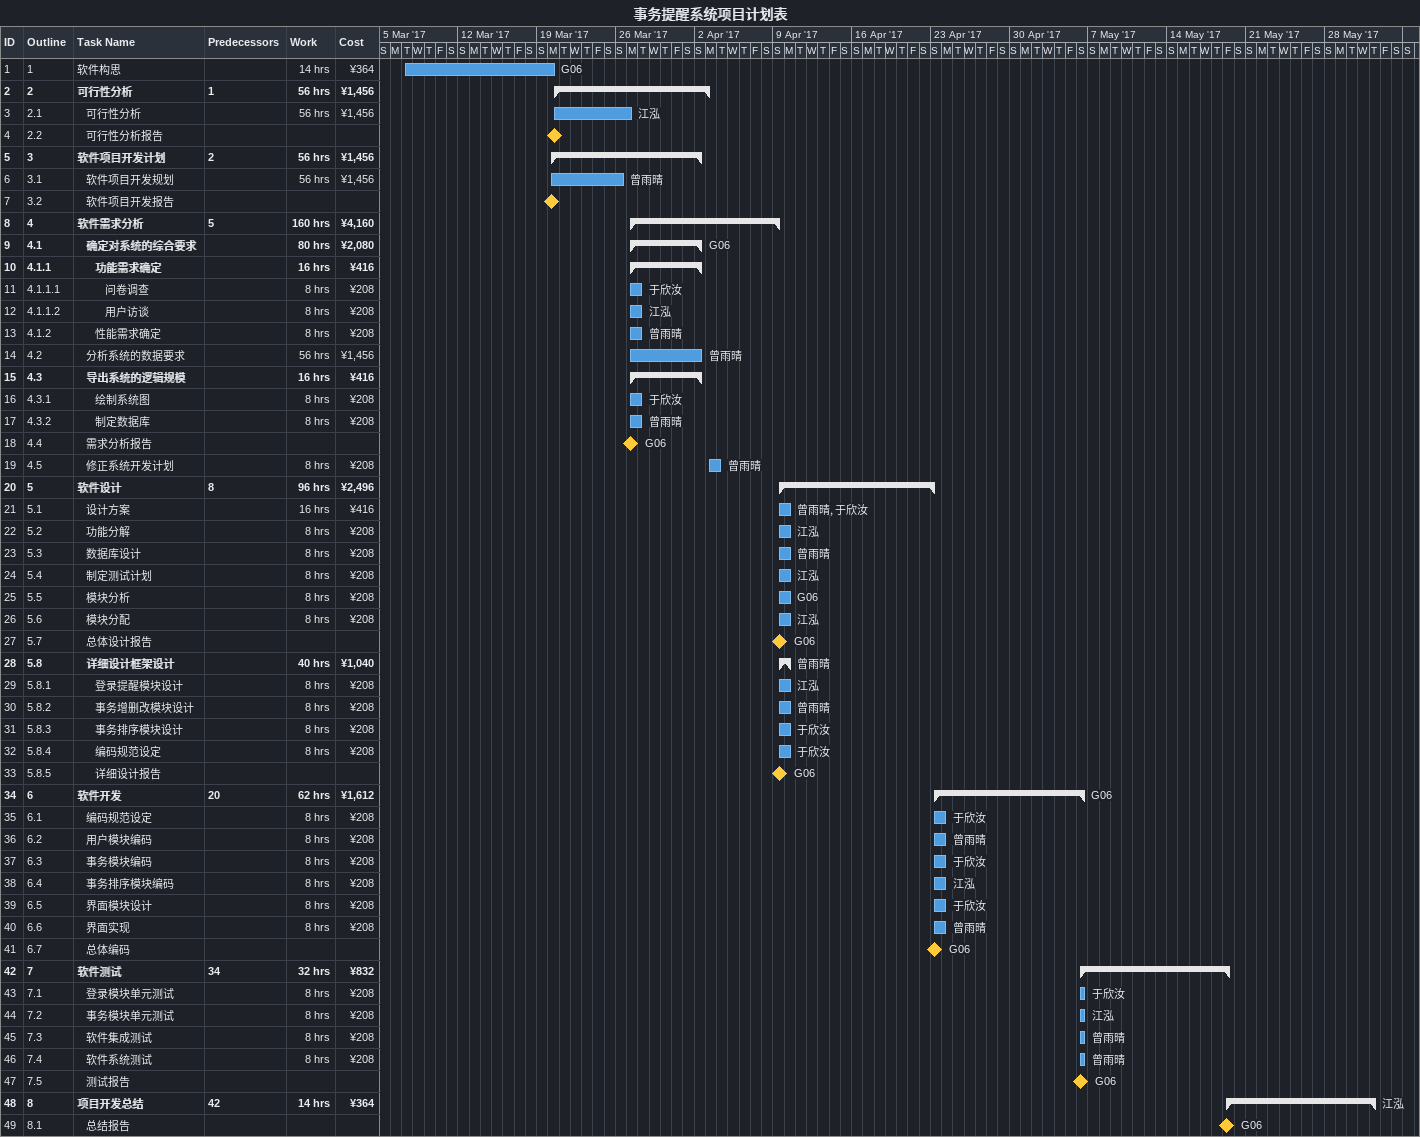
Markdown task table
事务提醒系统项目计划表

| ID | WBS | Task | Start | Finish | Predecessors | Resources | Work (h) | Cost (¥) |
|---|---|---|---|---|---|---|---|---|
| 1 | 1 | 软件构思 | 2017-03-07 | 2017-03-20 |  | G06 | 14 | 364 |
| 2 | 2 | **可行性分析** | 2017-03-20 | 2017-04-03 | 1 |  | 56 | 1456 |
| 3 | 2.1 | 可行性分析 | 2017-03-20 | 2017-03-27 |  | 江泓 | 56 | 1456 |
| 4 | 2.2 | 可行性分析报告 (milestone) | 2017-03-20 | 2017-03-20 |  |  |  |  |
| 5 | 3 | **软件项目开发计划** | 2017-03-20 | 2017-04-02 | 2 |  | 56 | 1456 |
| 6 | 3.1 | 软件项目开发规划 | 2017-03-20 | 2017-03-26 |  | 曾雨晴 | 56 | 1456 |
| 7 | 3.2 | 软件项目开发报告 (milestone) | 2017-03-20 | 2017-03-20 |  |  |  |  |
| 8 | 4 | **软件需求分析** | 2017-03-27 | 2017-04-09 | 5 |  | 160 | 4160 |
| 9 | 4.1 | **确定对系统的综合要求** | 2017-03-27 | 2017-04-02 |  | G06 | 80 | 2080 |
| 10 | 4.1.1 | **功能需求确定** | 2017-03-27 | 2017-04-02 |  |  | 16 | 416 |
| 11 | 4.1.1.1 | 问卷调查 | 2017-03-27 | 2017-03-28 |  | 于欣汝 | 8 | 208 |
| 12 | 4.1.1.2 | 用户访谈 | 2017-03-27 | 2017-03-28 |  | 江泓 | 8 | 208 |
| 13 | 4.1.2 | 性能需求确定 | 2017-03-27 | 2017-03-28 |  | 曾雨晴 | 8 | 208 |
| 14 | 4.2 | 分析系统的数据要求 | 2017-03-27 | 2017-04-02 |  | 曾雨晴 | 56 | 1456 |
| 15 | 4.3 | **导出系统的逻辑规模** | 2017-03-27 | 2017-04-02 |  |  | 16 | 416 |
| 16 | 4.3.1 | 绘制系统图 | 2017-03-27 | 2017-03-28 |  | 于欣汝 | 8 | 208 |
| 17 | 4.3.2 | 制定数据库 | 2017-03-27 | 2017-03-28 |  | 曾雨晴 | 8 | 208 |
| 18 | 4.4 | 需求分析报告 (milestone) | 2017-03-27 | 2017-03-27 |  | G06 |  |  |
| 19 | 4.5 | 修正系统开发计划 | 2017-04-03 | 2017-04-04 |  | 曾雨晴 | 8 | 208 |
| 20 | 5 | **软件设计** | 2017-04-09 | 2017-04-23 | 8 |  | 96 | 2496 |
| 21 | 5.1 | 设计方案 | 2017-04-09 | 2017-04-10 |  | 曾雨晴, 于欣汝 | 16 | 416 |
| 22 | 5.2 | 功能分解 | 2017-04-09 | 2017-04-10 |  | 江泓 | 8 | 208 |
| 23 | 5.3 | 数据库设计 | 2017-04-09 | 2017-04-10 |  | 曾雨晴 | 8 | 208 |
| 24 | 5.4 | 制定测试计划 | 2017-04-09 | 2017-04-10 |  | 江泓 | 8 | 208 |
| 25 | 5.5 | 模块分析 | 2017-04-09 | 2017-04-10 |  | G06 | 8 | 208 |
| 26 | 5.6 | 模块分配 | 2017-04-09 | 2017-04-10 |  | 江泓 | 8 | 208 |
| 27 | 5.7 | 总体设计报告 (milestone) | 2017-04-09 | 2017-04-09 |  | G06 |  |  |
| 28 | 5.8 | **详细设计框架设计** | 2017-04-09 | 2017-04-10 |  | 曾雨晴 | 40 | 1040 |
| 29 | 5.8.1 | 登录提醒模块设计 | 2017-04-09 | 2017-04-10 |  | 江泓 | 8 | 208 |
| 30 | 5.8.2 | 事务增删改模块设计 | 2017-04-09 | 2017-04-10 |  | 曾雨晴 | 8 | 208 |
| 31 | 5.8.3 | 事务排序模块设计 | 2017-04-09 | 2017-04-10 |  | 于欣汝 | 8 | 208 |
| 32 | 5.8.4 | 编码规范设定 | 2017-04-09 | 2017-04-10 |  | 于欣汝 | 8 | 208 |
| 33 | 5.8.5 | 详细设计报告 (milestone) | 2017-04-09 | 2017-04-09 |  | G06 |  |  |
| 34 | 6 | **软件开发** | 2017-04-23 | 2017-05-06 | 20 | G06 | 62 | 1612 |
| 35 | 6.1 | 编码规范设定 | 2017-04-23 | 2017-04-24 |  | 于欣汝 | 8 | 208 |
| 36 | 6.2 | 用户模块编码 | 2017-04-23 | 2017-04-24 |  | 曾雨晴 | 8 | 208 |
| 37 | 6.3 | 事务模块编码 | 2017-04-23 | 2017-04-24 |  | 于欣汝 | 8 | 208 |
| 38 | 6.4 | 事务排序模块编码 | 2017-04-23 | 2017-04-24 |  | 江泓 | 8 | 208 |
| 39 | 6.5 | 界面模块设计 | 2017-04-23 | 2017-04-24 |  | 于欣汝 | 8 | 208 |
| 40 | 6.6 | 界面实现 | 2017-04-23 | 2017-04-24 |  | 曾雨晴 | 8 | 208 |
| 41 | 6.7 | 总体编码 (milestone) | 2017-04-23 | 2017-04-23 |  | G06 |  |  |
| 42 | 7 | **软件测试** | 2017-05-06 | 2017-05-19 | 34 |  | 32 | 832 |
| 43 | 7.1 | 登录模块单元测试 | 2017-05-06 | 2017-05-06 |  | 于欣汝 | 8 | 208 |
| 44 | 7.2 | 事务模块单元测试 | 2017-05-06 | 2017-05-06 |  | 江泓 | 8 | 208 |
| 45 | 7.3 | 软件集成测试 | 2017-05-06 | 2017-05-06 |  | 曾雨晴 | 8 | 208 |
| 46 | 7.4 | 软件系统测试 | 2017-05-06 | 2017-05-06 |  | 曾雨晴 | 8 | 208 |
| 47 | 7.5 | 测试报告 (milestone) | 2017-05-06 | 2017-05-06 |  | G06 |  |  |
| 48 | 8 | **项目开发总结** | 2017-05-19 | 2017-06-01 | 42 | 江泓 | 14 | 364 |
| 49 | 8.1 | 总结报告 (milestone) | 2017-05-19 | 2017-05-19 |  | G06 |  |  |
